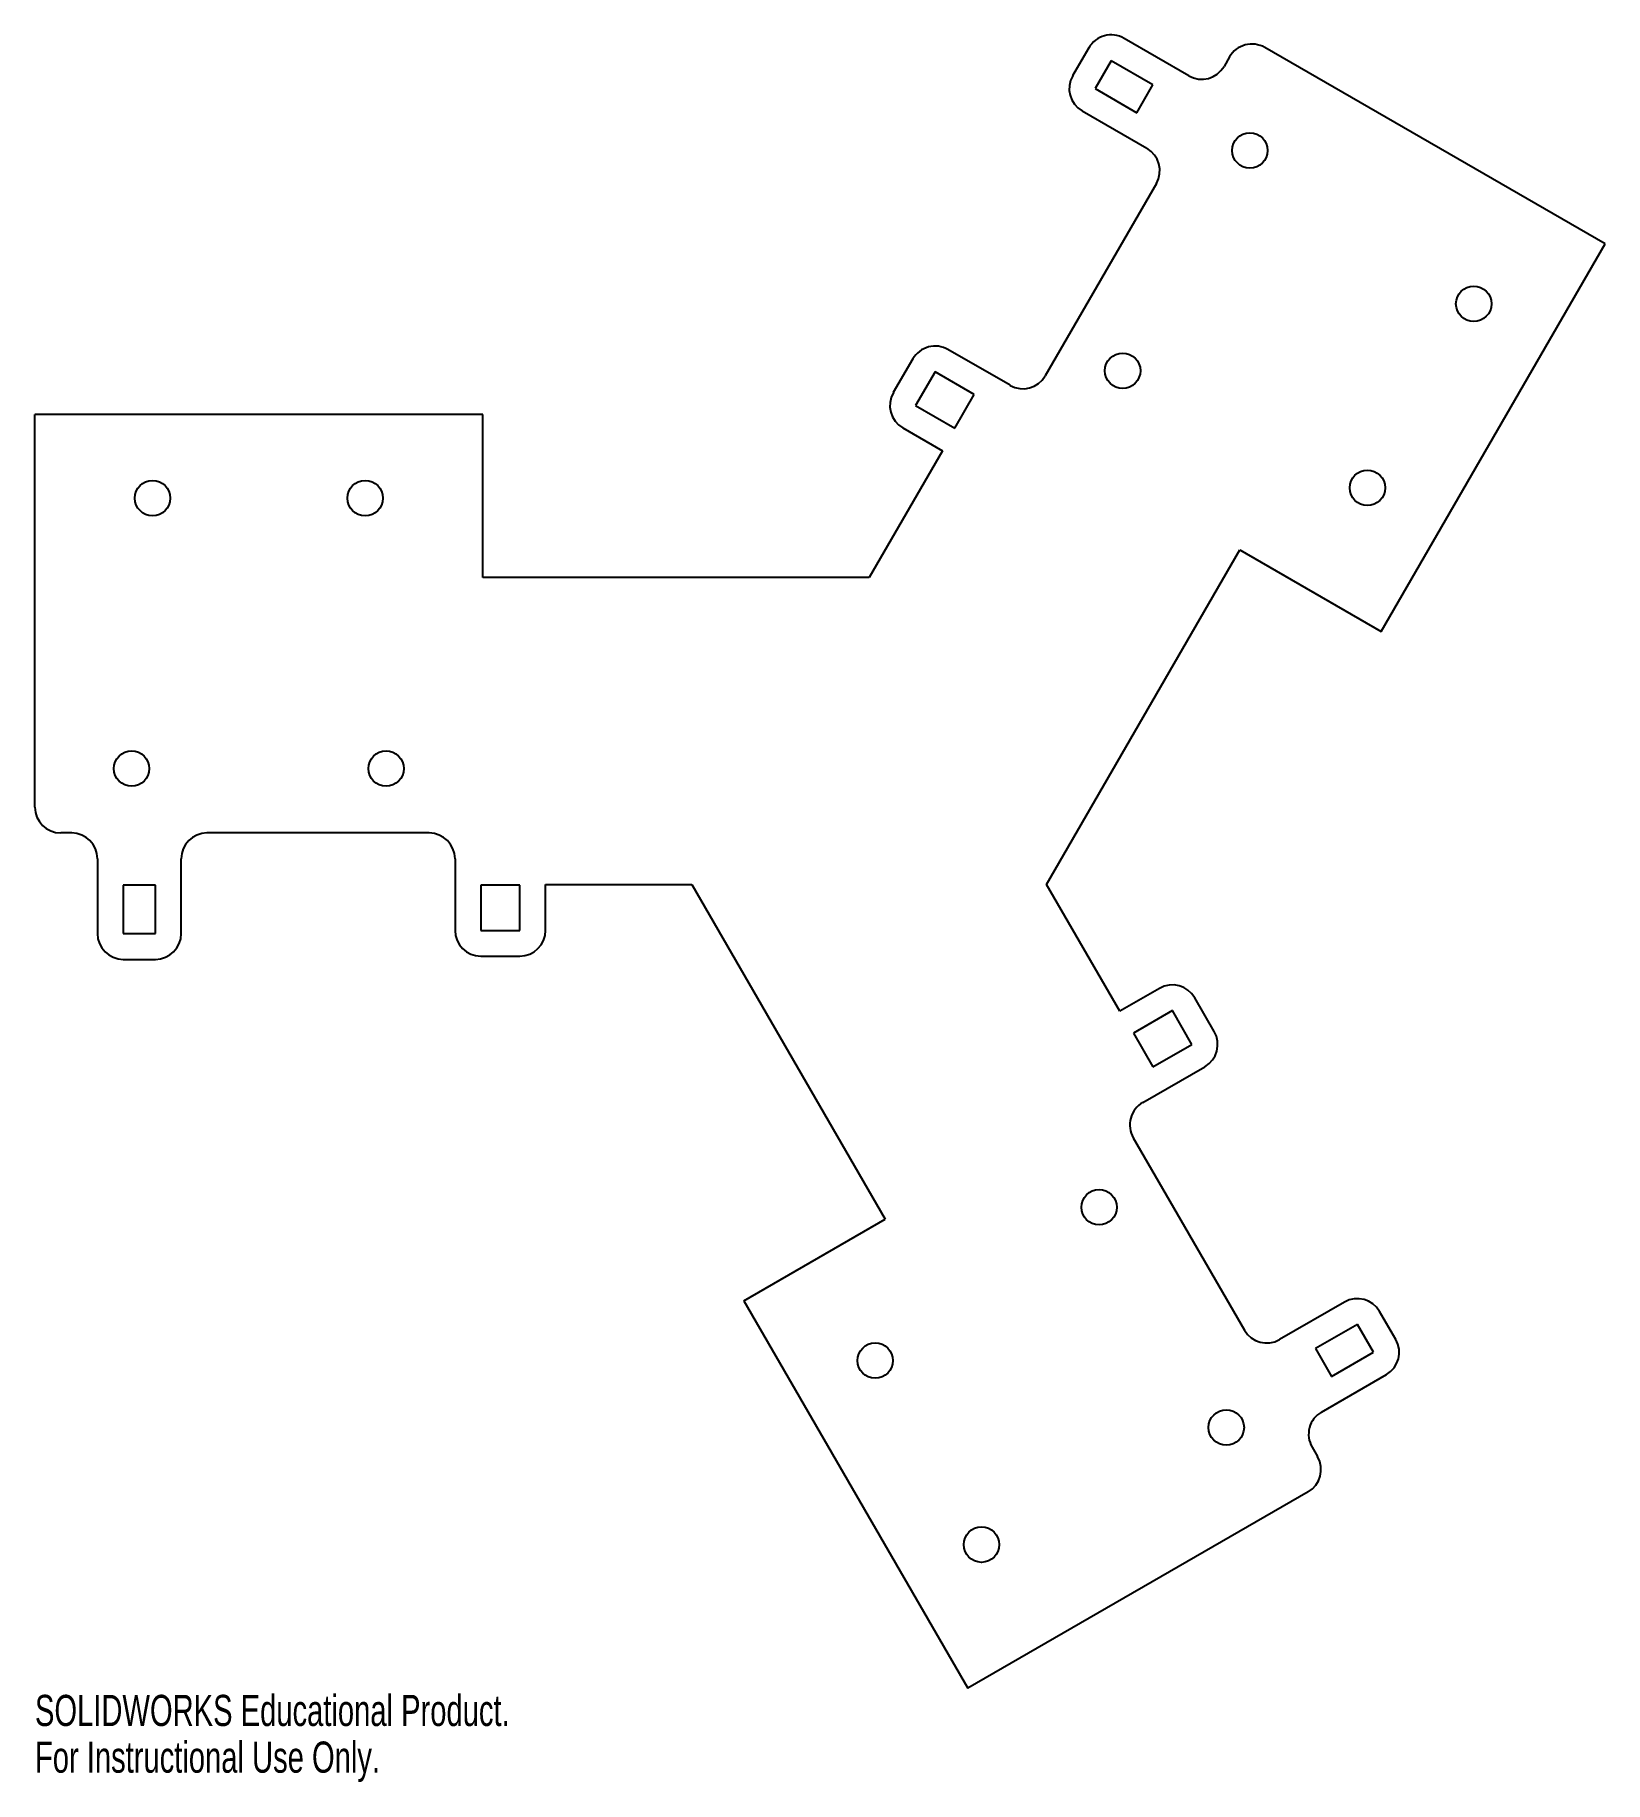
# Model space of a CAD drawing. Header units: millimetres. Extents: x -9 to 235, y -162 to 109.
import ezdxf

# ---------------------------------------------------------------- set-up
doc = ezdxf.new("R2010")
doc.units = ezdxf.units.MM
doc.styles.add('SLDTEXTSTYLE0', font='TXT', dxfattribs={"width": 0.7})

msp = doc.modelspace()

# ---------------------------------------------------------------- linework, layer by layer
at = {"color": 7, "linetype": 'Continuous', "lineweight": 25}
for p, q in [((170.58, 103.11), (160.52, 108.92)), ((155.05, 107.46), (152.55, 103.13)), ((176.9, 106.05), (176.05, 104.58)), ((235.19, 77.01), (182.36, 107.51)), ((158.52, 105.46), (156.02, 101.13)), ((165.01, 101.71), (158.52, 105.46)), ((156.02, 101.13), (162.51, 97.38)), ((162.51, 97.38), (165.01, 101.71)), ((154.02, 97.66), (164.08, 91.85)), ((165.55, 86.39), (148.3, 56.51)), ((200.44, 16.82), (235.19, 77.01)), ((142.83, 55.05), (133.2, 60.61)), ((127.74, 59.14), (124.71, 53.91)), ((131.2, 57.14), (128.18, 51.91)), ((137.26, 53.64), (131.2, 57.14)), ((128.18, 51.91), (134.24, 48.41)), ((134.24, 48.41), (137.26, 53.64)), ((-8.52, -10.47), (-8.52, 50.53)), ((60.98, 50.53), (-8.52, 50.53)), ((60.98, 25.2), (60.98, 50.53)), ((126.18, 48.44), (132.34, 44.88)), ((132.34, 44.88), (120.98, 25.2)), ((148.5, -22.47), (178.5, 29.49)), ((178.5, 29.49), (200.44, 16.82)), ((120.98, 25.2), (60.98, 25.2)), ((-2.82, -14.47), (-4.52, -14.47)), ((52.68, -14.47), (18.18, -14.47)), ((1.18, -18.47), (1.18, -30.09)), ((14.18, -30.09), (14.18, -18.47)), ((56.68, -18.47), (56.68, -29.59)), ((10.18, -22.59), (5.18, -22.59)), ((5.18, -22.59), (5.18, -30.09)), ((10.18, -30.09), (10.18, -22.59)), ((66.73, -22.59), (60.68, -22.59)), ((60.68, -22.59), (60.68, -29.59)), ((66.73, -29.59), (66.73, -22.59)), ((70.73, -22.47), (93.46, -22.47)), ((70.73, -29.59), (70.73, -22.47)), ((93.46, -22.47), (123.46, -74.43)), ((159.87, -42.16), (148.5, -22.47)), ((60.68, -29.59), (66.73, -29.59)), ((5.18, -30.09), (10.18, -30.09)), ((5.18, -34.09), (10.18, -34.09)), ((60.68, -33.59), (66.73, -33.59)), ((166.03, -38.6), (159.87, -42.16)), ((174.52, -45.3), (171.5, -40.06)), ((168.03, -42.06), (161.97, -45.56)), ((171.06, -47.3), (168.03, -42.06)), ((161.97, -45.56), (164.99, -50.8)), ((164.99, -50.8), (171.06, -47.3)), ((163.43, -56.32), (173.06, -50.76)), ((161.96, -61.79), (179.21, -91.67)), ((101.52, -87.1), (123.46, -74.43)), ((101.52, -87.1), (136.27, -147.29)), ((194.74, -87.32), (184.68, -93.13)), ((202.7, -93.11), (200.2, -88.78)), ((196.74, -90.78), (190.24, -94.53)), ((199.24, -95.11), (196.74, -90.78)), ((190.24, -94.53), (192.74, -98.86)), ((192.74, -98.86), (199.24, -95.11)), ((191.18, -104.39), (201.24, -98.58)), ((189.71, -109.85), (190.56, -111.32)), ((189.1, -116.79), (136.27, -147.29))]:
    msp.add_line(p, q, dxfattribs=at)
for centre in [(180.06, 91.52), (214.8, 67.71), (160.31, 57.31), (198.3, 39.13), (9.73, 37.53), (42.73, 37.53), (6.48, -4.47), (45.98, -4.47), (156.65, -72.59), (121.9, -96.4), (176.4, -106.8), (138.4, -124.98)]:
    msp.add_circle(centre, 2.75, dxfattribs=at)
for centre, start, end in [((158.52, 105.46), 60, 150), ((180.36, 104.05), 60, 150), ((156.02, 101.13), 150, 240), ((172.58, 106.58), 240, 330), ((162.08, 88.39), 330, 60), ((131.2, 57.14), 60, 150), ((144.83, 58.51), 240, 330), ((128.18, 51.91), 150, 240), ((-4.52, -10.47), 180, 270), ((-2.82, -18.47), 0, 90), ((18.18, -18.47), 90, 180), ((52.68, -18.47), 0, 90), ((60.68, -29.59), 180, 270), ((66.73, -29.59), 270, 0), ((5.18, -30.09), 180, 270), ((10.18, -30.09), 270, 0), ((168.03, -42.06), 30, 120), ((171.06, -47.3), 300, 30), ((165.43, -59.79), 120, 210), ((196.74, -90.78), 30, 120), ((182.68, -89.67), 210, 300), ((199.24, -95.11), 300, 30), ((193.18, -107.85), 120, 210), ((187.1, -113.32), 300, 30)]:
    msp.add_arc(centre, 4, start, end, dxfattribs=at)

# ---------------------------------------------------------------- texts
at = {"color": 7, "linetype": 'Continuous', "char_height": 4.8336, "attachment_point": 1, "style": 'SLDTEXTSTYLE0'}
for s, insert in [('SOLIDWORKS Educational Product.', (-8.52, -148.31)), ('For Instructional Use Only.', (-8.52, -155.56))]:
    msp.add_mtext(s, dxfattribs=dict(at, insert=insert))

doc.saveas('drawing.dxf')
